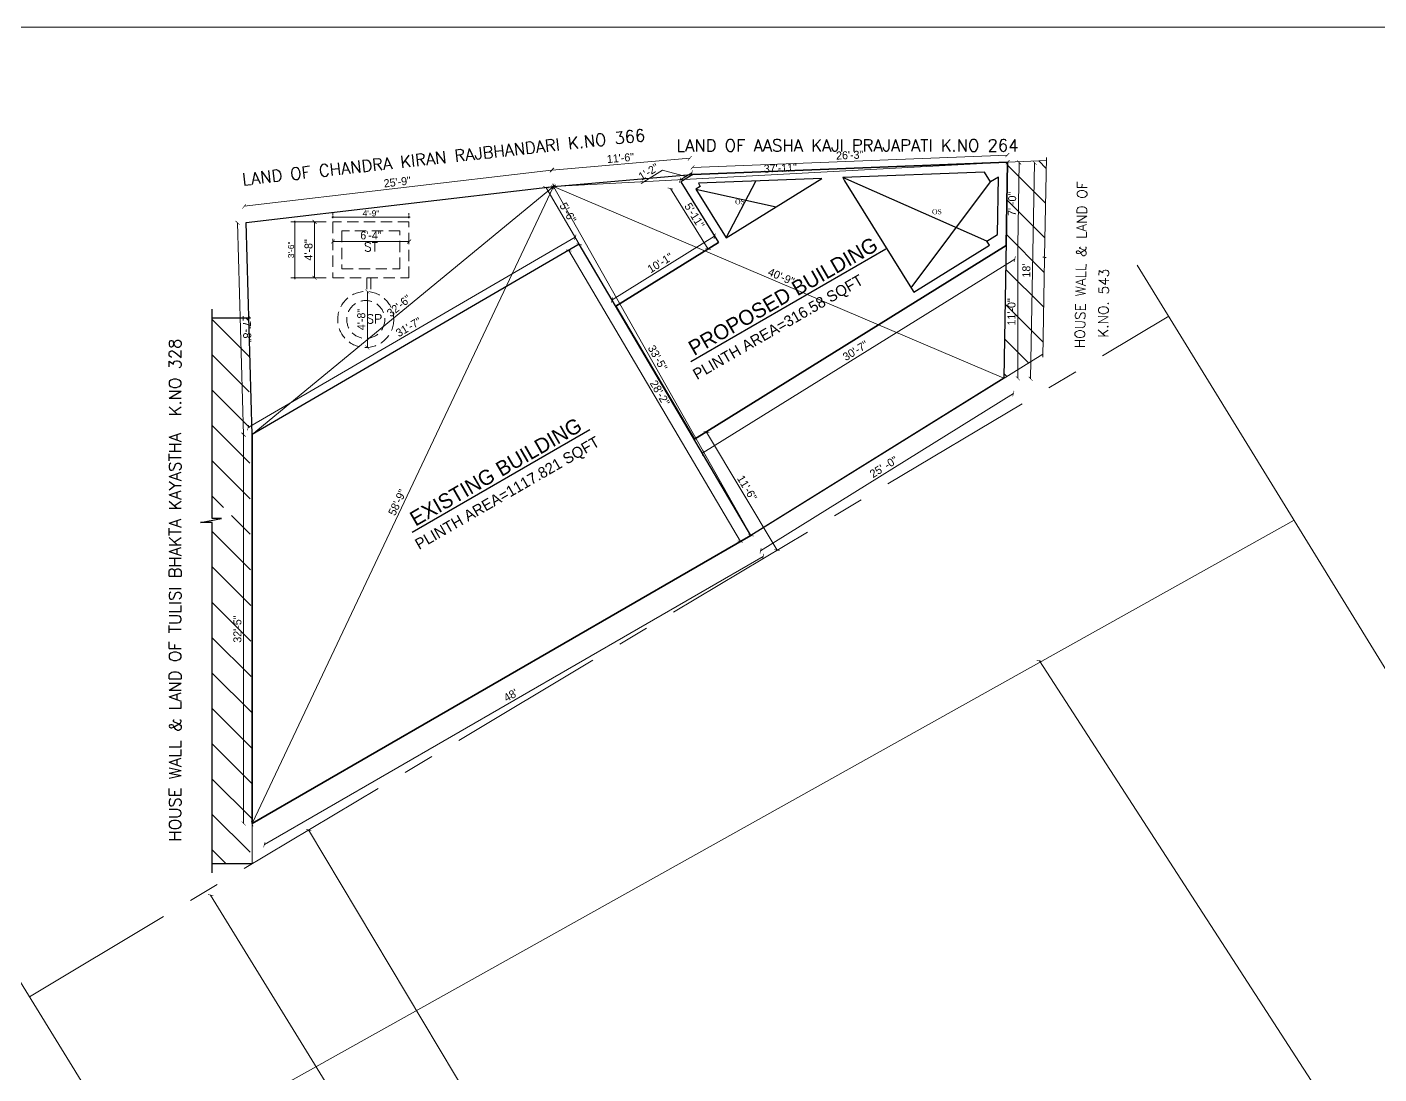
# Model space of a CAD drawing. Header units: inches. Extents: x 4069 to 291496, y -47643 to 12535.
# Drawn here: x 118908 to 119922, y -30711 to -29926 of the extents above; entities that cross this region are included whole.
import ezdxf

# ---------------------------------------------------------------- set-up
doc = ezdxf.new("R2010")
doc.units = ezdxf.units.IN
doc.header["$LTSCALE"] = 5
doc.header["$MEASUREMENT"] = 0
doc.linetypes.add('CENTER', pattern=[2, 1.25, -0.25, 0.25, -0.25])
doc.linetypes.add('HIDDEN', pattern=[0.375, 0.25, -0.125])
for name, color, linetype, lineweight in [('A-WALL', 7, 'Continuous', 9), ('ele1', 21, 'Continuous', 20), ('HATCH', 253, 'Continuous', 0)]:
    doc.layers.add(name, color=color, linetype=linetype, lineweight=lineweight)
for name, color, linetype in [('DIM', 5, 'Continuous'), ('TEXT', 6, 'Continuous'), ('WALL', 7, 'Continuous')]:
    doc.layers.add(name, color=color, linetype=linetype)
doc.layers.add('dim line', color=7, linetype='Continuous', lineweight=15, true_color=0xfab2b2)
doc.styles.add('ordinary', font='times.ttf')
doc.styles.add('ROMANS', font='romans.shx', dxfattribs={"width": 0.8})
doc.styles.get("Standard").update_dxf_attribs({"font": 'arial.ttf'})
doc.styles.add('tt', font='stylu.ttf', dxfattribs={"height": 8})
doc.dimstyles.new('Copy(2) of STANDARD', dxfattribs={"dimtxt": 2, "dimasz": 4, "dimexe": 0, "dimexo": 0, "dimgap": 2, "dimtad": 1, "dimdec": 0, "dimzin": 0, "dimdsep": 46, "dimlunit": 3, "dimtxsty": 'tt', "dimblk": 'ARCHTICK', "dimcen": 0.0505, "dimse1": 1, "dimse2": 1, "dimclrd": 5, "dimclre": 5, "dimclrt": 7, "dimadec": 1, "dimazin": 0, "dimtm": 1e-09, "dimtfac": 1, "dimtdec": 0, "dimtofl": 0, "dimtmove": 1, "dimatfit": 3, "dimfxl": 1, "dimtolj": 2, "dimtzin": 0, "dimlwd": 13, "dimarcsym": 0})
doc.dimstyles.new('Standard$0', dxfattribs={"dimtxt": 6, "dimasz": 4, "dimexe": 3, "dimexo": 6, "dimgap": 3, "dimtad": 1, "dimdec": 1, "dimzin": 0, "dimdsep": 46, "dimlunit": 4, "dimtxsty": 'Standard', "dimcen": 0.09, "dimclrd": 6, "dimclre": 6, "dimclrt": 7, "dimadec": 0, "dimazin": 0, "dimtfac": 1, "dimtdec": 1, "dimtix": 1, "dimtofl": 0, "dimtmove": 1, "dimatfit": 3, "dimfxl": 1, "dimtolj": 1, "dimtzin": 0, "dimlwd": 18, "dimlwe": 18, "dimarcsym": 0})

# ---------------------------------------------------------------- blocks, each defined once
blk = doc.blocks.new('_ArchTick')
at = {"color": 0, "linetype": 'ByBlock', "const_width": 0.15}
blk.add_lwpolyline([(-0.5, -0.5), (0.5, 0.5)], dxfattribs=at)
blk = doc.blocks.new('*D5661')
at = {"layer": 'Defpoints', "color": 0, "ltscale": 5, "transparency": 16777216}
for p in [(119124.5, -30500.3, -58.2), (120134.1, -32189.6), (119766.4, -32415.5)]:
    blk.add_point(p, dxfattribs=at)
at = {"layer": 'DIM', "color": 5, "lineweight": 13, "ltscale": 5, "transparency": 16777216}
blk.add_line((118736.2, -30738.9), (119766.4, -32415.5), dxfattribs=at)
at = {"layer": 'DIM', "color": 5, "lineweight": 13, "ltscale": 5, "transparency": 16777216, "xscale": 4, "yscale": 4, "zscale": 4}
for p, rotation in [((118736.2, -30738.9), 121.5692533147088), ((119766.4, -32415.5), 301.5692533147088)]:
    blk.add_blockref('_ArchTick', p, dxfattribs=dict(at, rotation=rotation))
at = {"layer": 'DIM', "color": 7, "ltscale": 5, "transparency": 16777216, "insert": (119256.6, -31573.9), "char_height": 8, "attachment_point": 5, "rotation": 301.5693, "style": 'tt'}
blk.add_mtext("\\A2;164'", dxfattribs=at)
blk = doc.blocks.new('*D5662')
at = {"layer": 'Defpoints', "color": 0, "ltscale": 5, "transparency": 16777216}
for p in [(119545.1, -30517.2, -52.5), (120384.3, -31771.1), (120364.6, -31783.8, 1.5)]:
    blk.add_point(p, dxfattribs=at)
at = {"layer": 'DIM', "color": 5, "lineweight": 13, "ltscale": 5, "transparency": 16777216}
blk.add_line((119564.8, -30504.5), (120384.3, -31771.1), dxfattribs=at)
at = {"layer": 'DIM', "color": 5, "lineweight": 13, "ltscale": 5, "transparency": 16777216, "xscale": 4, "yscale": 4, "zscale": 4}
for p, rotation in [((119564.8, -30504.5), 122.9023915618608), ((120384.3, -31771.1), 302.9023915618608)]:
    blk.add_blockref('_ArchTick', p, dxfattribs=dict(at, rotation=rotation))
at = {"layer": 'DIM', "color": 7, "ltscale": 5, "transparency": 16777216, "insert": (119979.7, -31134.5), "char_height": 8, "attachment_point": 5, "rotation": 302.9024, "style": 'tt'}
blk.add_mtext('\\A2;125\'-9"', dxfattribs=at)
blk = doc.blocks.new('*D5633')
at = {"layer": 'Defpoints', "color": 0, "ltscale": 5, "transparency": 16777216}
for p in [(118892.4, -30135.1), (118890.2, -30191.1), (118892.9, -30191.1)]:
    blk.add_point(p, dxfattribs=at)
at = {"layer": 'DIM', "color": 5, "lineweight": 13, "ltscale": 5, "transparency": 16777216}
blk.add_line((118892.9, -30135.1), (118892.9, -30191.1), dxfattribs=at)
at = {"layer": 'DIM', "color": 5, "lineweight": 13, "ltscale": 5, "transparency": 16777216, "xscale": 4, "yscale": 4, "zscale": 4}
for p, rotation in [((118892.9, -30135.1), 90), ((118892.9, -30191.1), 270)]:
    blk.add_blockref('_ArchTick', p, dxfattribs=dict(at, rotation=rotation))
at = {"layer": 'DIM', "color": 7, "ltscale": 5, "transparency": 16777216, "insert": (118886.8, -30163.1), "char_height": 8, "attachment_point": 5, "rotation": 90, "style": 'tt'}
blk.add_mtext('\\A2;4\'-8"', dxfattribs=at)
blk = doc.blocks.new('*D5634')
at = {"layer": 'Defpoints', "color": 0, "ltscale": 5, "transparency": 16777216}
for p in [(118858.5, -30065.5), (118840.2, -30121.5), (118858.5, -30121.5)]:
    blk.add_point(p, dxfattribs=at)
at = {"layer": 'DIM', "color": 5, "lineweight": 13, "ltscale": 5, "transparency": 16777216}
blk.add_line((118840.2, -30065.5), (118840.2, -30121.5), dxfattribs=at)
at = {"layer": 'DIM', "color": 5, "lineweight": 13, "ltscale": 5, "transparency": 16777216, "xscale": 4, "yscale": 4, "zscale": 4}
for p, rotation in [((118840.2, -30065.5), 90), ((118840.2, -30121.5), 270)]:
    blk.add_blockref('_ArchTick', p, dxfattribs=dict(at, rotation=rotation))
at = {"layer": 'DIM', "color": 7, "ltscale": 5, "transparency": 16777216, "insert": (118834.1, -30093.5), "char_height": 8, "attachment_point": 5, "rotation": 90, "style": 'tt'}
blk.add_mtext('\\A2;4\'-8"', dxfattribs=at)
blk = doc.blocks.new('*D5635')
at = {"layer": 'Defpoints', "color": 0, "ltscale": 5, "transparency": 16777216}
for p in [(118934.5, -30085.2), (118858.5, -30094.4), (118934.5, -30094.4)]:
    blk.add_point(p, dxfattribs=at)
at = {"layer": 'DIM', "color": 5, "lineweight": 13, "ltscale": 5, "transparency": 16777216}
blk.add_line((118858.5, -30085.2), (118934.5, -30085.2), dxfattribs=at)
at = {"layer": 'DIM', "color": 5, "lineweight": 13, "ltscale": 5, "transparency": 16777216, "xscale": 4, "yscale": 4, "zscale": 4, "rotation": 180}
blk.add_blockref('_ArchTick', (118858.5, -30085.2), dxfattribs=at)
at = {"layer": 'DIM', "color": 5, "lineweight": 13, "ltscale": 5, "transparency": 16777216, "xscale": 4, "yscale": 4, "zscale": 4}
blk.add_blockref('_ArchTick', (118934.5, -30085.2), dxfattribs=at)
at = {"layer": 'DIM', "color": 7, "ltscale": 5, "transparency": 16777216, "insert": (118896.5, -30079), "char_height": 8, "attachment_point": 5, "style": 'tt'}
blk.add_mtext('\\A2;6\'-4"', dxfattribs=at)
blk = doc.blocks.new('*D5648')
at = {"layer": 'Defpoints', "color": 0, "ltscale": 5, "transparency": 16777216}
for p in [(119077.1, -30013.7), (119079.1, -30030), (118771.8, -30066.2)]:
    blk.add_point(p, dxfattribs=at)
at = {"layer": 'DIM', "color": 5, "lineweight": 13, "ltscale": 5, "transparency": 16777216}
blk.add_line((118769.8, -30049.9), (119077.1, -30013.7), dxfattribs=at)
at = {"layer": 'DIM', "color": 5, "lineweight": 13, "ltscale": 5, "transparency": 16777216, "xscale": 4, "yscale": 4, "zscale": 4}
for p, rotation in [((119077.1, -30013.7), 6.72693349602278), ((118769.8, -30049.9), 186.7269334960228)]:
    blk.add_blockref('_ArchTick', p, dxfattribs=dict(at, rotation=rotation))
at = {"layer": 'DIM', "color": 7, "ltscale": 5, "transparency": 16777216, "insert": (118922.8, -30025.6), "char_height": 8, "attachment_point": 5, "rotation": 6.7269, "style": 'tt'}
blk.add_mtext('\\A2;25\'-9"', dxfattribs=at)
blk = doc.blocks.new('*D5649')
at = {"layer": 'Defpoints', "color": 0, "ltscale": 5, "transparency": 16777216}
for p in [(119215.2, -30001.8), (119216.6, -30018.2), (119079.1, -30030)]:
    blk.add_point(p, dxfattribs=at)
at = {"layer": 'DIM', "color": 5, "lineweight": 13, "ltscale": 5, "transparency": 16777216}
blk.add_line((119077.7, -30013.6), (119215.2, -30001.8), dxfattribs=at)
at = {"layer": 'DIM', "color": 5, "lineweight": 13, "ltscale": 5, "transparency": 16777216, "xscale": 4, "yscale": 4, "zscale": 4}
for p, rotation in [((119215.2, -30001.8), 4.912393746676746), ((119077.7, -30013.6), 184.9123937466768)]:
    blk.add_blockref('_ArchTick', p, dxfattribs=dict(at, rotation=rotation))
at = {"layer": 'DIM', "color": 7, "ltscale": 5, "transparency": 16777216, "insert": (119145.9, -30001.6), "char_height": 8, "attachment_point": 5, "rotation": 4.9124, "style": 'tt'}
blk.add_mtext('\\A2;11\'-6"', dxfattribs=at)
blk = doc.blocks.new('*D5654')
at = {"layer": 'Defpoints', "color": 0, "ltscale": 5, "transparency": 16777216}
for p in [(119218, -30011), (119218.3, -30018.1), (119533, -30005.8)]:
    blk.add_point(p, dxfattribs=at)
at = {"layer": 'DIM', "color": 5, "lineweight": 13, "ltscale": 5, "transparency": 16777216}
blk.add_line((119532.7, -29998.6), (119218, -30011), dxfattribs=at)
at = {"layer": 'DIM', "color": 5, "lineweight": 13, "ltscale": 5, "transparency": 16777216, "xscale": 4, "yscale": 4, "zscale": 4}
for p, rotation in [((119532.7, -29998.6), 2.248435291217171), ((119218, -30011), 182.2484352912171)]:
    blk.add_blockref('_ArchTick', p, dxfattribs=dict(at, rotation=rotation))
at = {"layer": 'DIM', "color": 7, "ltscale": 5, "transparency": 16777216, "insert": (119375.1, -29998.7), "char_height": 8, "attachment_point": 5, "rotation": 2.2484, "style": 'tt'}
blk.add_mtext('\\A2;26\'-3"', dxfattribs=at)
blk = doc.blocks.new('*D5655')
at = {"layer": 'Defpoints', "color": 0, "ltscale": 5, "transparency": 16777216}
for p in [(119533, -30005.8), (119529.2, -30221.9), (119556, -30222.4)]:
    blk.add_point(p, dxfattribs=at)
at = {"layer": 'DIM', "color": 5, "lineweight": 13, "ltscale": 5, "transparency": 16777216}
blk.add_line((119559.8, -30006.2), (119556, -30222.4), dxfattribs=at)
at = {"layer": 'DIM', "color": 5, "lineweight": 13, "ltscale": 5, "transparency": 16777216, "xscale": 4, "yscale": 4, "zscale": 4}
for p, rotation in [((119559.8, -30006.2), 88.99643436655317), ((119556, -30222.4), 268.9964343665531)]:
    blk.add_blockref('_ArchTick', p, dxfattribs=dict(at, rotation=rotation))
at = {"layer": 'DIM', "color": 7, "ltscale": 5, "transparency": 16777216, "insert": (119551.7, -30114.2), "char_height": 8, "attachment_point": 5, "rotation": 88.9964, "style": 'tt'}
blk.add_mtext("\\A2;18'", dxfattribs=at)
blk = doc.blocks.new('*D5656')
at = {"layer": 'Defpoints', "color": 0, "ltscale": 5, "transparency": 16777216}
for p in [(119529.2, -30221.9), (119538.7, -30237.2), (119276.4, -30379.1)]:
    blk.add_point(p, dxfattribs=at)
at = {"layer": 'DIM', "color": 5, "lineweight": 13, "ltscale": 5, "transparency": 16777216}
blk.add_line((119286, -30394.4), (119538.7, -30237.2), dxfattribs=at)
at = {"layer": 'DIM', "color": 5, "lineweight": 13, "ltscale": 5, "transparency": 16777216, "xscale": 4, "yscale": 4, "zscale": 4}
for p, rotation in [((119538.7, -30237.2), 31.86620840505018), ((119286, -30394.4), 211.8662084050501)]:
    blk.add_blockref('_ArchTick', p, dxfattribs=dict(at, rotation=rotation))
at = {"layer": 'DIM', "color": 7, "ltscale": 5, "transparency": 16777216, "insert": (119409.1, -30310.6), "char_height": 8, "attachment_point": 5, "rotation": 31.8662, "style": 'tt'}
blk.add_mtext('\\A2;25\' -0"', dxfattribs=at)
blk = doc.blocks.new('*D5650')
at = {"layer": 'Defpoints', "color": 0, "ltscale": 5, "transparency": 16777216}
for p in [(119276.4, -30379.1), (118777.7, -30667.3), (118789.9, -30688.4)]:
    blk.add_point(p, dxfattribs=at)
at = {"layer": 'DIM', "color": 5, "lineweight": 13, "ltscale": 5, "transparency": 16777216}
blk.add_line((119288.6, -30400.2), (118789.9, -30688.4), dxfattribs=at)
at = {"layer": 'DIM', "color": 5, "lineweight": 13, "ltscale": 5, "transparency": 16777216, "xscale": 4, "yscale": 4, "zscale": 4}
for p, rotation in [((119288.6, -30400.2), 30.02282740676114), ((118789.9, -30688.4), 210.0228274067611)]:
    blk.add_blockref('_ArchTick', p, dxfattribs=dict(at, rotation=rotation))
at = {"layer": 'DIM', "color": 7, "ltscale": 5, "transparency": 16777216, "insert": (119036.2, -30539), "char_height": 8, "attachment_point": 5, "rotation": 30.0228, "style": 'tt'}
blk.add_mtext("\\A2;48'", dxfattribs=at)
blk = doc.blocks.new('*D5651')
at = {"layer": 'Defpoints', "color": 0, "ltscale": 5, "transparency": 16777216}
for p in [(118769.2, -30278.3), (118777.7, -30278.3), (118777.7, -30667.3)]:
    blk.add_point(p, dxfattribs=at)
at = {"layer": 'DIM', "color": 5, "lineweight": 13, "ltscale": 5, "transparency": 16777216}
blk.add_line((118769.2, -30667.3), (118769.2, -30278.3), dxfattribs=at)
at = {"layer": 'DIM', "color": 5, "lineweight": 13, "ltscale": 5, "transparency": 16777216, "xscale": 4, "yscale": 4, "zscale": 4}
for p, rotation in [((118769.2, -30278.3), 90), ((118769.2, -30667.3), 270)]:
    blk.add_blockref('_ArchTick', p, dxfattribs=dict(at, rotation=rotation))
at = {"layer": 'DIM', "color": 7, "ltscale": 5, "transparency": 16777216, "insert": (118763, -30472.8), "char_height": 8, "attachment_point": 5, "rotation": 90, "style": 'tt'}
blk.add_mtext('\\A2;32\'-5"', dxfattribs=at)
blk = doc.blocks.new('*D5652')
at = {"layer": 'Defpoints', "color": 0, "ltscale": 5, "transparency": 16777216}
for p in [(118763.2, -30066.5), (118771.8, -30066.2), (118777.7, -30278.3)]:
    blk.add_point(p, dxfattribs=at)
at = {"layer": 'DIM', "color": 5, "lineweight": 13, "ltscale": 5, "transparency": 16777216}
blk.add_line((118769.2, -30278.5), (118763.2, -30066.5), dxfattribs=at)
at = {"layer": 'DIM', "color": 5, "lineweight": 13, "ltscale": 5, "transparency": 16777216, "xscale": 4, "yscale": 4, "zscale": 4}
for p, rotation in [((118763.2, -30066.5), 91.60980702278208), ((118769.2, -30278.5), 271.609807022782)]:
    blk.add_blockref('_ArchTick', p, dxfattribs=dict(at, rotation=rotation))
at = {"layer": 'DIM', "color": 7, "ltscale": 5, "transparency": 16777216, "insert": (118772.5, -30172.3), "char_height": 8, "attachment_point": 5, "rotation": 271.6098, "style": 'tt'}
blk.add_mtext('\\A2;17\'-8"', dxfattribs=at)
blk = doc.blocks.new('*D5653')
at = {"layer": 'Defpoints', "color": 0, "ltscale": 5, "transparency": 16777216}
for p in [(119104.8, -30087.9), (118773.7, -30271.3), (118777.7, -30278.3)]:
    blk.add_point(p, dxfattribs=at)
at = {"layer": 'DIM', "color": 5, "lineweight": 13, "ltscale": 5, "transparency": 16777216}
blk.add_line((119100.8, -30080.9), (118773.7, -30271.3), dxfattribs=at)
at = {"layer": 'DIM', "color": 5, "lineweight": 13, "ltscale": 5, "transparency": 16777216, "xscale": 4, "yscale": 4, "zscale": 4}
for p, rotation in [((119100.8, -30080.9), 30.20167562409772), ((118773.7, -30271.3), 210.2016756240977)]:
    blk.add_blockref('_ArchTick', p, dxfattribs=dict(at, rotation=rotation))
at = {"layer": 'DIM', "color": 7, "ltscale": 5, "transparency": 16777216, "insert": (118934.1, -30170.7), "char_height": 8, "attachment_point": 5, "rotation": 30.2017, "style": 'tt'}
blk.add_mtext('\\A2;31\'-7"', dxfattribs=at)
blk = doc.blocks.new('*D5657')
at = {"layer": 'Defpoints', "color": 0, "ltscale": 5, "transparency": 16777216}
for p in [(119094.3, -30094.1), (119104.8, -30087.9), (119276.4, -30379.1)]:
    blk.add_point(p, dxfattribs=at)
at = {"layer": 'DIM', "color": 5, "lineweight": 13, "ltscale": 5, "transparency": 16777216}
blk.add_line((119265.8, -30385.3), (119094.3, -30094.1), dxfattribs=at)
at = {"layer": 'DIM', "color": 5, "lineweight": 13, "ltscale": 5, "transparency": 16777216, "xscale": 4, "yscale": 4, "zscale": 4}
for p, rotation in [((119094.3, -30094.1), 120.5085900980565), ((119265.8, -30385.3), 300.5085900980565)]:
    blk.add_blockref('_ArchTick', p, dxfattribs=dict(at, rotation=rotation))
at = {"layer": 'DIM', "color": 7, "ltscale": 5, "transparency": 16777216, "insert": (119185.3, -30236.6), "char_height": 8, "attachment_point": 5, "rotation": 300.5086, "style": 'tt'}
blk.add_mtext('\\A2;28\'-2"', dxfattribs=at)
blk = doc.blocks.new('*D5658')
at = {"layer": 'Defpoints', "color": 0, "ltscale": 5, "transparency": 16777216}
for p in [(119244.1, -30086.1), (119137.5, -30143.6), (119141.4, -30149.9)]:
    blk.add_point(p, dxfattribs=at)
at = {"layer": 'DIM', "color": 5, "lineweight": 13, "ltscale": 5, "transparency": 16777216}
blk.add_line((119240.1, -30079.8), (119137.5, -30143.6), dxfattribs=at)
at = {"layer": 'DIM', "color": 5, "lineweight": 13, "ltscale": 5, "transparency": 16777216, "xscale": 4, "yscale": 4, "zscale": 4}
for p, rotation in [((119240.1, -30079.8), 31.86620840505254), ((119137.5, -30143.6), 211.8662084050525)]:
    blk.add_blockref('_ArchTick', p, dxfattribs=dict(at, rotation=rotation))
at = {"layer": 'DIM', "color": 7, "ltscale": 5, "transparency": 16777216, "insert": (119185.6, -30106.5), "char_height": 8, "attachment_point": 5, "rotation": 31.8662, "style": 'tt'}
blk.add_mtext('\\A2;10\'-1"', dxfattribs=at)
blk = doc.blocks.new('*D5659')
at = {"layer": 'Defpoints', "color": 0, "ltscale": 5, "transparency": 16777216}
for p in [(119206.4, -30025.5), (119233.5, -30092.7), (119244.1, -30086.1)]:
    blk.add_point(p, dxfattribs=at)
at = {"layer": 'DIM', "color": 5, "lineweight": 13, "ltscale": 5, "transparency": 16777216}
blk.add_line((119195.8, -30032.1), (119233.5, -30092.7), dxfattribs=at)
at = {"layer": 'DIM', "color": 5, "lineweight": 13, "ltscale": 5, "transparency": 16777216, "xscale": 4, "yscale": 4, "zscale": 4}
for p, rotation in [((119195.8, -30032.1), 121.8662084050576), ((119233.5, -30092.7), 301.8662084050576)]:
    blk.add_blockref('_ArchTick', p, dxfattribs=dict(at, rotation=rotation))
at = {"layer": 'DIM', "color": 7, "ltscale": 5, "transparency": 16777216, "insert": (119219.9, -30059.1), "char_height": 8, "attachment_point": 5, "rotation": 301.8662, "style": 'tt'}
blk.add_mtext('\\A2;5\'-11"', dxfattribs=at)
blk = doc.blocks.new('*D5660')
at = {"layer": 'Defpoints', "color": 0, "ltscale": 5, "transparency": 16777216}
for p in [(119218.3, -30018.1), (119205.4, -30023.9), (119206.4, -30025.5)]:
    blk.add_point(p, dxfattribs=at)
at = {"layer": 'DIM', "color": 5, "lineweight": 13, "ltscale": 5, "transparency": 16777216}
for p, q in [((119187.9, -30013.9), (119166.6, -30027.2)), ((119211.4, -30020.2), (119187.9, -30013.9)), ((119217.3, -30016.5), (119205.4, -30023.9))]:
    blk.add_line(p, q, dxfattribs=at)
at = {"layer": 'DIM', "color": 5, "lineweight": 13, "ltscale": 5, "transparency": 16777216, "xscale": 4, "yscale": 4, "zscale": 4}
for p, rotation in [((119217.3, -30016.5), 31.86620840504103), ((119205.4, -30023.9), 211.866208405041)]:
    blk.add_blockref('_ArchTick', p, dxfattribs=dict(at, rotation=rotation))
at = {"layer": 'DIM', "color": 7, "ltscale": 5, "transparency": 16777216, "insert": (119174, -30015.4), "char_height": 8, "attachment_point": 5, "rotation": 31.8662, "style": 'tt'}
blk.add_mtext('\\A2;1\'-2"', dxfattribs=at)
blk = doc.blocks.new('*D5642')
at = {"layer": 'Defpoints', "color": 0, "ltscale": 5, "transparency": 16777216}
for p in [(119533, -30005.8), (119544.5, -30006), (119531.5, -30089.1)]:
    blk.add_point(p, dxfattribs=at)
at = {"layer": 'DIM', "color": 5, "lineweight": 13, "ltscale": 5, "transparency": 16777216}
blk.add_line((119543.1, -30089.3), (119544.5, -30006), dxfattribs=at)
at = {"layer": 'DIM', "color": 5, "lineweight": 13, "ltscale": 5, "transparency": 16777216, "xscale": 4, "yscale": 4, "zscale": 4}
for p, rotation in [((119544.5, -30006), 88.996434366562), ((119543.1, -30089.3), 268.996434366562)]:
    blk.add_blockref('_ArchTick', p, dxfattribs=dict(at, rotation=rotation))
at = {"layer": 'DIM', "color": 7, "ltscale": 5, "transparency": 16777216, "insert": (119537.5, -30047.5), "char_height": 8, "attachment_point": 5, "rotation": 88.9964, "style": 'tt'}
blk.add_mtext('\\A2;7\' -0"', dxfattribs=at)
blk = doc.blocks.new('*D5643')
at = {"layer": 'Defpoints', "color": 0, "ltscale": 5, "transparency": 16777216}
for p in [(119531.5, -30089.1), (119540.1, -30102.8), (119219.8, -30282.9)]:
    blk.add_point(p, dxfattribs=at)
at = {"layer": 'DIM', "color": 5, "lineweight": 13, "ltscale": 5, "transparency": 16777216}
blk.add_line((119228.3, -30296.6), (119540.1, -30102.8), dxfattribs=at)
at = {"layer": 'DIM', "color": 5, "lineweight": 13, "ltscale": 5, "transparency": 16777216, "xscale": 4, "yscale": 4, "zscale": 4}
for p, rotation in [((119540.1, -30102.8), 31.86620840505249), ((119228.3, -30296.6), 211.8662084050525)]:
    blk.add_blockref('_ArchTick', p, dxfattribs=dict(at, rotation=rotation))
at = {"layer": 'DIM', "color": 7, "ltscale": 5, "transparency": 16777216, "insert": (119380.8, -30194.3), "char_height": 8, "attachment_point": 5, "rotation": 31.8662, "style": 'tt'}
blk.add_mtext('\\A2;30\'-7"', dxfattribs=at)
blk = doc.blocks.new('*D5636')
at = {"layer": 'Defpoints', "color": 0, "ltscale": 5, "transparency": 16777216}
for p in [(119079.1, -30030), (118777.7, -30278.3), (118777.7, -30278.3)]:
    blk.add_point(p, dxfattribs=at)
at = {"layer": 'DIM', "color": 5, "lineweight": 13, "ltscale": 5, "transparency": 16777216}
blk.add_line((119079.1, -30030), (118777.7, -30278.3), dxfattribs=at)
at = {"layer": 'DIM', "color": 5, "lineweight": 13, "ltscale": 5, "transparency": 16777216, "xscale": 4, "yscale": 4, "zscale": 4}
for p, rotation in [((119079.1, -30030), 39.48369156053075), ((118777.7, -30278.3), 219.4836915605308)]:
    blk.add_blockref('_ArchTick', p, dxfattribs=dict(at, rotation=rotation))
at = {"layer": 'DIM', "color": 7, "ltscale": 5, "transparency": 16777216, "insert": (118924.5, -30149.4), "char_height": 8, "attachment_point": 5, "rotation": 39.4837, "style": 'tt'}
blk.add_mtext('\\A2;32\'-6"', dxfattribs=at)
blk = doc.blocks.new('*D5637')
at = {"layer": 'Defpoints', "color": 0, "ltscale": 5, "transparency": 16777216}
for p in [(119079.1, -30030), (118777.7, -30667.3), (118777.7, -30667.3)]:
    blk.add_point(p, dxfattribs=at)
at = {"layer": 'DIM', "color": 5, "lineweight": 13, "ltscale": 5, "transparency": 16777216}
blk.add_line((119079.1, -30030), (118777.7, -30667.3), dxfattribs=at)
at = {"layer": 'DIM', "color": 5, "lineweight": 13, "ltscale": 5, "transparency": 16777216, "xscale": 4, "yscale": 4, "zscale": 4}
for p, rotation in [((119079.1, -30030), 64.6915308868471), ((118777.7, -30667.3), 244.6915308868471)]:
    blk.add_blockref('_ArchTick', p, dxfattribs=dict(at, rotation=rotation))
at = {"layer": 'DIM', "color": 7, "ltscale": 5, "transparency": 16777216, "insert": (118922.8, -30346), "char_height": 8, "attachment_point": 5, "rotation": 64.6915, "style": 'tt'}
blk.add_mtext('\\A2;58\'-9"', dxfattribs=at)
blk = doc.blocks.new('*D5638')
at = {"layer": 'Defpoints', "color": 0, "ltscale": 5, "transparency": 16777216}
for p in [(119079.1, -30030), (119276.4, -30379.1), (119276.4, -30379.1)]:
    blk.add_point(p, dxfattribs=at)
at = {"layer": 'DIM', "color": 5, "lineweight": 13, "ltscale": 5, "transparency": 16777216}
blk.add_line((119079.1, -30030), (119276.4, -30379.1), dxfattribs=at)
at = {"layer": 'DIM', "color": 5, "lineweight": 13, "ltscale": 5, "transparency": 16777216, "xscale": 4, "yscale": 4, "zscale": 4}
for p, rotation in [((119079.1, -30030), 119.4835714814047), ((119276.4, -30379.1), 299.4835714814047)]:
    blk.add_blockref('_ArchTick', p, dxfattribs=dict(at, rotation=rotation))
at = {"layer": 'DIM', "color": 7, "ltscale": 5, "transparency": 16777216, "insert": (119183.1, -30201.5), "char_height": 8, "attachment_point": 5, "rotation": 299.4836, "style": 'tt'}
blk.add_mtext('\\A2;33\'-5"', dxfattribs=at)
blk = doc.blocks.new('*D5639')
at = {"layer": 'Defpoints', "color": 0, "ltscale": 5, "transparency": 16777216}
for p in [(119079.1, -30030), (119529.2, -30221.9), (119529.2, -30221.9)]:
    blk.add_point(p, dxfattribs=at)
at = {"layer": 'DIM', "color": 5, "lineweight": 13, "ltscale": 5, "transparency": 16777216}
blk.add_line((119079.1, -30030), (119529.2, -30221.9), dxfattribs=at)
at = {"layer": 'DIM', "color": 5, "lineweight": 13, "ltscale": 5, "transparency": 16777216, "xscale": 4, "yscale": 4, "zscale": 4}
for p, rotation in [((119079.1, -30030), 156.9088543692063), ((119529.2, -30221.9), 336.9088543692063)]:
    blk.add_blockref('_ArchTick', p, dxfattribs=dict(at, rotation=rotation))
at = {"layer": 'DIM', "color": 7, "ltscale": 5, "transparency": 16777216, "insert": (119306.6, -30120.2), "char_height": 8, "attachment_point": 5, "rotation": 336.9089, "style": 'tt'}
blk.add_mtext('\\A2;40\'-9"', dxfattribs=at)
blk = doc.blocks.new('*D5644')
at = {"layer": 'Defpoints', "color": 0, "ltscale": 5, "transparency": 16777216}
for p in [(119533, -30005.8), (119533, -30005.8), (119079.1, -30030)]:
    blk.add_point(p, dxfattribs=at)
at = {"layer": 'DIM', "color": 5, "lineweight": 13, "ltscale": 5, "transparency": 16777216}
blk.add_line((119079.1, -30030), (119533, -30005.8), dxfattribs=at)
at = {"layer": 'DIM', "color": 5, "lineweight": 13, "ltscale": 5, "transparency": 16777216, "xscale": 4, "yscale": 4, "zscale": 4}
for p, rotation in [((119533, -30005.8), 3.057079537628931), ((119079.1, -30030), 183.0570795376289)]:
    blk.add_blockref('_ArchTick', p, dxfattribs=dict(at, rotation=rotation))
at = {"layer": 'DIM', "color": 7, "ltscale": 5, "transparency": 16777216, "insert": (119305.7, -30011.6), "char_height": 8, "attachment_point": 5, "rotation": 3.0571, "style": 'tt'}
blk.add_mtext('\\A2;37\'-11"', dxfattribs=at)
blk = doc.blocks.new('*D5645')
at = {"layer": 'Defpoints', "color": 0, "ltscale": 5, "transparency": 16777216}
for p in [(119111.8, -30507.8), (118834.2, -30673.7), (119616.6, -31352.5)]:
    blk.add_point(p, dxfattribs=at)
at = {"layer": 'DIM', "color": 5, "lineweight": 13, "ltscale": 5, "transparency": 16777216}
blk.add_line((119339, -31518.4), (118834.2, -30673.7), dxfattribs=at)
at = {"layer": 'DIM', "color": 5, "lineweight": 13, "ltscale": 5, "transparency": 16777216, "xscale": 4, "yscale": 4, "zscale": 4}
for p, rotation in [((118834.2, -30673.7), 120.8634483611797), ((119339, -31518.4), 300.8634483611797)]:
    blk.add_blockref('_ArchTick', p, dxfattribs=dict(at, rotation=rotation))
at = {"layer": 'DIM', "color": 7, "ltscale": 5, "transparency": 16777216, "insert": (119091.9, -31092.9), "char_height": 8, "attachment_point": 5, "rotation": 300.8634, "style": 'tt'}
blk.add_mtext("\\A2;82'", dxfattribs=at)
blk = doc.blocks.new('*D5646')
at = {"layer": 'Defpoints', "color": 0, "ltscale": 5, "transparency": 16777216}
for p in [(119219.8, -30282.9), (119302.5, -30393.9), (119290.4, -30401.1)]:
    blk.add_point(p, dxfattribs=at)
at = {"layer": 'DIM', "color": 5, "lineweight": 13, "ltscale": 5, "transparency": 16777216}
blk.add_line((119231.9, -30275.7), (119302.5, -30393.9), dxfattribs=at)
at = {"layer": 'DIM', "color": 5, "lineweight": 13, "ltscale": 5, "transparency": 16777216, "xscale": 4, "yscale": 4, "zscale": 4}
for p, rotation in [((119231.9, -30275.7), 120.8634483611764), ((119302.5, -30393.9), 300.8634483611764)]:
    blk.add_blockref('_ArchTick', p, dxfattribs=dict(at, rotation=rotation))
at = {"layer": 'DIM', "color": 7, "ltscale": 5, "transparency": 16777216, "insert": (119272.5, -30331.6), "char_height": 8, "attachment_point": 5, "rotation": 300.8634, "style": 'tt'}
blk.add_mtext('\\A2;11\'-6"', dxfattribs=at)
blk = doc.blocks.new('*D5640')
at = {"layer": 'Defpoints', "color": 0, "ltscale": 5, "transparency": 16777216}
for p in [(119071.3, -30030.9), (119071.3, -30030.9), (119104.8, -30087.9)]:
    blk.add_point(p, dxfattribs=at)
at = {"layer": 'DIM', "color": 5, "lineweight": 13, "ltscale": 5, "transparency": 16777216}
blk.add_line((119104.8, -30087.9), (119071.3, -30030.9), dxfattribs=at)
at = {"layer": 'DIM', "color": 5, "lineweight": 13, "ltscale": 5, "transparency": 16777216, "xscale": 4, "yscale": 4, "zscale": 4}
for p, rotation in [((119071.3, -30030.9), 120.5085900980499), ((119104.8, -30087.9), 300.5085900980499)]:
    blk.add_blockref('_ArchTick', p, dxfattribs=dict(at, rotation=rotation))
at = {"layer": 'DIM', "color": 7, "ltscale": 5, "transparency": 16777216, "insert": (119093.4, -30056.3), "char_height": 8, "attachment_point": 5, "rotation": 300.5086, "style": 'tt'}
blk.add_mtext('\\A2;5\'-6"', dxfattribs=at)
blk = doc.blocks.new('*D5647')
at = {"layer": 'Defpoints', "color": 0, "ltscale": 5, "transparency": 16777216}
for p in [(119531.5, -30089.1), (119543.1, -30089.1), (119529.2, -30221.9)]:
    blk.add_point(p, dxfattribs=at)
at = {"layer": 'DIM', "color": 5, "lineweight": 13, "ltscale": 5, "transparency": 16777216}
blk.add_line((119543.1, -30221.9), (119543.1, -30089.1), dxfattribs=at)
at = {"layer": 'DIM', "color": 5, "lineweight": 13, "ltscale": 5, "transparency": 16777216, "xscale": 4, "yscale": 4, "zscale": 4}
for p, rotation in [((119543.1, -30089.1), 90), ((119543.1, -30221.9), 270)]:
    blk.add_blockref('_ArchTick', p, dxfattribs=dict(at, rotation=rotation))
at = {"layer": 'DIM', "color": 7, "ltscale": 5, "transparency": 16777216, "insert": (119536.9, -30155.5), "char_height": 8, "attachment_point": 5, "rotation": 90, "style": 'tt'}
blk.add_mtext('\\A2;11\'-0"', dxfattribs=at)
blk = doc.blocks.new('oblique')
at = {"color": 0, "lineweight": -2}
blk.add_line((0.25, 0.25), (-0.25, -0.25), dxfattribs=at)
at = {"layer": 'dim line', "lineweight": 9}
for p, q in [((-0.4375, 0), (0.4375, 0)), ((0, 0.4375), (0, -0.4375))]:
    blk.add_line(p, q, dxfattribs=at)
blk = doc.blocks.new('*D5742')
at = {"layer": 'A-WALL', "color": 47, "lineweight": 0, "ltscale": 5, "transparency": 16777216}
for p, q in [((119132.5, -30071.7), (119105.9, -30071.7)), ((119132.5, -30113.7), (119105.9, -30113.7))]:
    blk.add_line(p, q, dxfattribs=at)
at = {"layer": 'A-WALL', "color": 33, "lineweight": 0, "ltscale": 5, "transparency": 16777216}
blk.add_line((119108.9, -30113.7), (119108.9, -30071.7), dxfattribs=at)
at = {"layer": 'Defpoints', "color": 0, "ltscale": 5, "transparency": 16777216}
for p in [(119108.9, -30071.7), (119137.5, -30071.7, 15.5), (119137.5, -30113.7, 15.5)]:
    blk.add_point(p, dxfattribs=at)
at = {"layer": 'A-WALL', "color": 33, "lineweight": 0, "ltscale": 5, "transparency": 16777216, "xscale": 2, "yscale": 2, "zscale": 2}
for p, rotation in [((119108.9, -30071.7), 90), ((119108.9, -30113.7), 270)]:
    blk.add_blockref('oblique', p, dxfattribs=dict(at, rotation=rotation))
at = {"layer": 'A-WALL', "color": 7, "ltscale": 5, "transparency": 16777216, "insert": (119106.1, -30092.7), "char_height": 4.5, "attachment_point": 5, "rotation": 90}
blk.add_mtext('\\A1;3\'-6"', dxfattribs=at)
blk = doc.blocks.new('_OBLIQUE')
at = {"color": 0, "linetype": 'ByBlock'}
blk.add_line((-0.5, -0.5), (0.5, 0.5), dxfattribs=at)
blk = doc.blocks.new('*D5743')
at = {"layer": 'A-WALL', "color": 47, "lineweight": 0, "ltscale": 5, "transparency": 16777216}
for p, q in [((119137.5, -30066.7), (119137.5, -30065.1)), ((119194.5, -30066.7), (119194.5, -30065.1))]:
    blk.add_line(p, q, dxfattribs=at)
at = {"layer": 'A-WALL', "color": 33, "lineweight": 0, "ltscale": 5, "transparency": 16777216}
blk.add_line((119194.5, -30068.1), (119137.5, -30068.1), dxfattribs=at)
at = {"layer": 'Defpoints', "color": 0, "ltscale": 5, "transparency": 16777216}
for p in [(119137.5, -30068.1), (119137.5, -30071.7, 15.5), (119194.5, -30071.7, 15.5)]:
    blk.add_point(p, dxfattribs=at)
at = {"layer": 'A-WALL', "color": 33, "lineweight": 0, "ltscale": 5, "transparency": 16777216, "xscale": 2, "yscale": 2, "zscale": 2, "rotation": 180}
blk.add_blockref('oblique', (119137.5, -30068.1), dxfattribs=at)
at = {"layer": 'A-WALL', "color": 33, "lineweight": 0, "ltscale": 5, "transparency": 16777216, "xscale": 2, "yscale": 2, "zscale": 2}
blk.add_blockref('oblique', (119194.5, -30068.1), dxfattribs=at)
at = {"layer": 'A-WALL', "color": 7, "ltscale": 5, "transparency": 16777216, "insert": (119166, -30065.3), "char_height": 4.5, "attachment_point": 5}
blk.add_mtext('\\A1;4\'-9"', dxfattribs=at)
blk = doc.blocks.new('SPLN')
at = {"layer": 'HATCH', "ltscale": 5}
h = blk.add_hatch(dxfattribs=at)
h.set_pattern_fill('ANSI31', color=256, scale=200, angle=90, style=0)
h.set_pattern_definition([(135, (-7243.802, -3024.73), (-17.6776695, -17.6776695), [])])
h.paths.add_polyline_path([(119571.7, -30004.2), (119533, -30005.8), (119531.5, -30089.1), (119529.2, -30221.9), (119568.2, -30197.7)])
h = blk.add_hatch(dxfattribs=at)
h.set_pattern_fill('ANSI31', color=256, scale=200, angle=90, style=0)
h.set_pattern_definition([(135, (97693.582, -45201.393), (-17.67767, -17.67767), [])])
h.paths.add_polyline_path([(118749, -30359.1), (118749, -30339.1), (118761.4, -30339.1), (118761.4, -30359.1)], flags=16)
h.paths.add_polyline_path([(118777.7, -30667.3), (118774.8, -30709.3), (118777.7, -30709.3)])
h.paths.add_polyline_path([(118737.8, -30707.5), (118777.7, -30707.5), (118777.7, -30667.3), (118774.4, -30161.3), (118737.8, -30161.3), (118737.8, -30362.1), (118747, -30362.1), (118726, -30366.1), (118737.8, -30366.1)])
at = {"color": 3}
blk.add_line((118660.2, -31011.7, 27.8), (119819.4, -30363.9), dxfattribs=at)
at = {"layer": 'A-WALL', "ltscale": 5}
for p, q in [((119533, -30005.8, 1), (119571.7, -30004.2, 1)), ((119276.4, -30379.1, 1), (119568.2, -30197.7, 1)), ((118777.7, -30612, 1), (118777.7, -30707.5, 1))]:
    blk.add_line(p, q, dxfattribs=at)
at = {"layer": 'A-WALL', "lineweight": 30}
for p, q in [((119218.3, -30018.1, 1), (119206.4, -30025.5, 1)), ((119218.3, -30018.1, 1), (119362.6, -30012.4, 1)), ((119362.6, -30012.4, 1), (119533, -30005.8, 1)), ((119533, -30005.8, 1), (119531.5, -30089.1, 1)), ((119206.4, -30025.5, 1), (119244.1, -30086.1, 1)), ((119141.4, -30149.9, 1), (119244.1, -30086.1, 1)), ((119531.5, -30089.1, 1), (119219.8, -30282.9, 1)), ((119141.4, -30149.9, 1), (119219.8, -30282.9, 1))]:
    blk.add_line(p, q, dxfattribs=at)
at = {"layer": 'A-WALL', "color": 3, "linetype": 'CENTER', "ltscale": 25}
blk.add_line((118555, -30840.6, 1), (119694, -30159.9, 1), dxfattribs=at)
at = {"layer": 'A-WALL', "linetype": 'Continuous', "ltscale": 5, "elevation": 1}
blk.add_lwpolyline([(119571.8, -30001.2), (119570, -30100.1), (119568.2, -30100.8), (119571.4, -30101.1), (119570, -30101.7), (119568.2, -30200.7)], dxfattribs=at)
at = {"layer": 'A-WALL', "color": 3, "linetype": 'Continuous', "ltscale": 5}
blk.add_lwpolyline([(119662.6, -30108.8), (120214.4, -31006.8), (120182.2, -31060.6), (120275.4, -31003.6), (120244.7, -31056.1), (120755.8, -31887.9)], dxfattribs=at)
at = {"layer": 'A-WALL', "color": 3, "linetype": 'Continuous', "ltscale": 5, "elevation": 27.8}
blk.add_lwpolyline([(118523.4, -30789.6), (119055.2, -31654.6), (119023, -31708.4), (119116.2, -31651.4), (119085.5, -31703.8), (119616.8, -32568.6)], dxfattribs=at)
at = {"layer": 'DIM', "ltscale": 5, "elevation": 1}
blk.add_lwpolyline([(118777.7, -30667.3), (118777.7, -30278.3), (118771.8, -30066.2), (119079.1, -30030), (119216.6, -30018.2), (119533, -30005.8), (119529.2, -30221.9), (119276.4, -30379.1)], close=True, dxfattribs=at)
at = {"layer": 'HATCH', "linetype": 'HIDDEN', "ltscale": 9}
for p, q in [((118892.4, -30121.5, 1), (118892.4, -30135.1, 1)), ((118896.4, -30121.5, 1), (118896.4, -30135.6, 1))]:
    blk.add_line(p, q, dxfattribs=at)
at = {"layer": 'HATCH', "linetype": 'HIDDEN', "ltscale": 9, "elevation": 1}
for points in [[(118858.5, -30121.5), (118934.5, -30121.5), (118934.5, -30065.5), (118858.5, -30065.5)], [(118867.5, -30112.5), (118925.5, -30112.5), (118925.5, -30074.5), (118867.5, -30074.5)]]:
    blk.add_lwpolyline(points, close=True, dxfattribs=at)
at = {"layer": 'HATCH', "linetype": 'HIDDEN', "ltscale": 9}
for radius in [28, 19]:
    blk.add_circle((118891.3, -30163.1, 1), radius, dxfattribs=at)
at = {"layer": 'WALL', "ltscale": 5}
for p, q in [((119251.7, -30081.4, 1), (119281.2, -30024.6, 1)), ((119512.3, -30084.6, 1), (119368.1, -30021.2, 1)), ((119436.7, -30131.6, 1), (119516, -30025.5, 1)), ((119221.4, -30032.6, 1), (119301.6, -30050.4, 1)), ((118737.8, -30362.1, 1), (118737.8, -30152.8, 1)), ((118737.8, -30161.3, 1), (118774.4, -30161.3, 1)), ((118726, -30366.1, 1), (118747, -30362.1, 1)), ((118737.8, -30366.1, 1), (118726, -30366.1, 1)), ((118747, -30362.1, 1), (118737.8, -30362.1, 1)), ((118737.8, -30716.6, 1), (118737.8, -30366.1, 1)), ((118777.7, -30707.5, 1), (118737.8, -30707.5, 1))]:
    blk.add_line(p, q, dxfattribs=at)
at = {"layer": 'WALL', "ltscale": 5, "elevation": 1}
for points in [[(119362.6, -30012.4), (119218.3, -30018.1), (119206.4, -30025.5), (119244.1, -30086.1), (119141.4, -30149.9), (119219.8, -30282.9), (119531.5, -30089.1), (119533, -30005.8)], [(119523.7, -30020.7), (119516, -30025.5), (119509.9, -30015.7), (119368.1, -30021.2), (119370, -30024.3), (119436.9, -30132), (119439.3, -30135.8), (119514.9, -30088.8), (119512.3, -30084.6), (119522.7, -30078.1)], [(119223.8, -30026.9), (119225.7, -30030), (119221.4, -30032.6), (119251.7, -30081.4), (119256, -30078.7), (119347.1, -30022.1)], [(118777.7, -30667.3), (119276.4, -30379.1), (119104.8, -30087.9), (118777.7, -30278.3)]]:
    blk.add_lwpolyline(points, close=True, dxfattribs=at)
at = {"layer": 'TEXT', "lineweight": 9, "style": 'ROMANS'}
for s, height, rotation, p in [('LAND OF CHANDRA KIRAN RAJBHANDARI K.NO 366', 12, 6.3143, (118768.4, -30029, 1)), ('HOUSE WALL & LAND OF          ', 10, 89.1306, (119610.1, -30191.9, 1)), ('          K.NO. 543', 10, 89.1306, (119632.2, -30255.9, 1)), ('HOUSE WALL & LAND OF TULISI BHAKTA KAYASTHA  K.NO 328', 12, 90, (118706.6, -30685.2, 1))]:
    blk.add_text(s, height=height, rotation=rotation, dxfattribs=at).set_placement(p)
for s, height, p in [('LAND OF AASHA KAJI PRAJAPATI K.NO 264', 12, (119201.8, -29994.9, 1)), ('ST', 9, (118889.6, -30095, 1)), ('SP', 9, (118891.9, -30167, 1))]:
    blk.add_text(s, height=height, dxfattribs=at).set_placement(p)
at = {"layer": 'TEXT', "style": 'ordinary'}
for p in [(119260.5, -30047.8, 1), (119457.4, -30057.8, 1)]:
    blk.add_text('OS', height=5, dxfattribs=at).set_placement(p)
at = {"layer": 'TEXT', "linetype": 'ByBlock', "style": 'tt'}
for s, p in [('%%U PROPOSED BUILDING ', (119214.7, -30202.5, 1)), ('%%U EXISTING BUILDING ', (118936.2, -30373.2, 1))]:
    blk.add_text(s, height=15, rotation=30, dxfattribs=at).set_placement(p)
at = {"layer": 'TEXT', "lineweight": 70, "style": 'tt'}
for s, p in [('PLINTH AREA=316.58 SQFT', (119222.4, -30223.7, 1)), ('PLINTH AREA=1117.821 SQFT', (118944.6, -30393.7, 1))]:
    blk.add_text(s, height=11, rotation=30, dxfattribs=at).set_placement(p)
at = {"layer": 'DIM', "ltscale": 5}
for p1, p2, distance, picture, middle in [((119079.1, -30030, 1), (119216.6, -30018.2, 1), 16.4, '*D5649', (119145.9, -30001.6, 1)), ((119079.1, -30030, 1), (119533, -30005.8, 1), 0, '*D5644', (119305.7, -30011.6, 1)), ((119533, -30005.8, 1), (119218.3, -30018.1, 1), -7.1, '*D5654', (119375.1, -29998.7, 1)), ((119533, -30005.8, 1), (119529.2, -30221.9, 1), 26.8, '*D5655', (119551.7, -30114.2, 1)), ((118771.8, -30066.2, 1), (119079.1, -30030, 1), 16.5, '*D5648', (118922.8, -30025.6, 1)), ((119079.1, -30030, 1), (118777.7, -30667.3, 1), 0, '*D5637', (118922.8, -30346, 1)), ((119079.062, -30029.996, 0.9548), (118777.7099, -30278.2675, 0.9548), 0, '*D5636', (118924.4759, -30149.3857, 0.9548)), ((119104.8, -30087.9, 1), (119071.3, -30030.9, 1), 0, '*D5640', (119093.4, -30056.3, 1)), ((119079.1, -30030, 1), (119529.2, -30221.9, 1), 0, '*D5639', (119306.6, -30120.2, 1)), ((119079.1, -30030, 1), (119276.4, -30379.1, 1), 0, '*D5638', (119183.1, -30201.5, 1)), ((119206.4, -30025.5, 1), (119244.1, -30086.1, 1), -12.4, '*D5659', (119219.9, -30059.1, 1)), ((118777.7, -30278.3, 1), (118771.8, -30066.2, 1), 8.5, '*D5652', (118772.5, -30172.3, 1)), ((119104.8341, -30087.8639, 0.9548), (118777.7099, -30278.2675, 0.9548), -8.0457, '*D5653', (118934.0621, -30170.6786, 0.9548)), ((119244.1, -30086.1, 1), (119141.4, -30149.9, 1), -7.5, '*D5658', (119185.6, -30106.5, 1)), ((119276.4, -30379.1, 1), (119104.8, -30087.9, 1), 12.3, '*D5657', (119185.3, -30236.6, 1)), ((119219.8, -30282.9, 1), (119531.5, -30089.1, 1), -16.1, '*D5643', (119380.8, -30194.3, 1)), ((119219.8, -30282.9, 1), (119290.4, -30401.1, 1), 14.1, '*D5646', (119272.5, -30331.6, 1)), ((119276.4, -30379.1, 1), (118777.7, -30667.3, 1), 24.4, '*D5650', (119036.2, -30539, 1))]:
    dim = blk.add_aligned_dim(p1=p1, p2=p2, distance=distance, dimstyle='Copy(2) of STANDARD', override={"dimtxt": 9}, dxfattribs=at)
    dim.commit()
    dim.dimension.update_dxf_attribs({"geometry": picture, "text_midpoint": middle})
dim = blk.add_linear_dim(base=(119205.4, -30023.9, 1), p1=(119218.3, -30018.1, 1), p2=(119206.4, -30025.5, 1), angle=211.8662, dimstyle='Copy(2) of STANDARD', override={"dimtxt": 9}, dxfattribs=at)
dim.commit()
dim.dimension.update_dxf_attribs({"geometry": '*D5660', "text_midpoint": (119186.2, -30015, 1), "dimtype": 129})
for p1, p2, distance, text, picture, middle in [((119531.5, -30089.1, 1), (119533, -30005.8, 1), -11.5, '7\' -0"', '*D5642', (119537.5, -30047.5, 1)), ((119276.4, -30379.1, 1), (119529.2, -30221.9, 1), -18, '25\' -0"', '*D5656', (119409.1, -30310.6, 1))]:
    dim = blk.add_aligned_dim(p1=p1, p2=p2, distance=distance, text=text, dimstyle='Copy(2) of STANDARD', override={"dimtxt": 9}, dxfattribs=at)
    dim.commit()
    dim.dimension.update_dxf_attribs({"geometry": picture, "text_midpoint": middle})
for base, p1, p2, picture, middle in [((118840.2, -30121.5, 1), (118858.5, -30065.5, 1), (118858.5, -30121.5, 1), '*D5634', (118834.1, -30093.5, 1)), ((118892.9, -30191.1, 1), (118892.4, -30135.1, 1), (118890.2, -30191.1, 1), '*D5633', (118886.8, -30163.1, 1)), ((118769.2, -30278.3, 1), (118777.7, -30667.3, 1), (118777.7, -30278.3, 1), '*D5651', (118763, -30472.8, 1))]:
    dim = blk.add_linear_dim(base=base, p1=p1, p2=p2, angle=90, dimstyle='Copy(2) of STANDARD', override={"dimtxt": 4}, dxfattribs=at)
    dim.commit()
    dim.dimension.update_dxf_attribs({"geometry": picture, "text_midpoint": middle})
dim = blk.add_linear_dim(base=(118934.5, -30085.2, 1), p1=(118858.5, -30094.4, 1), p2=(118934.5, -30094.4, 1), dimstyle='Copy(2) of STANDARD', override={"dimtxt": 4}, dxfattribs=at)
dim.commit()
dim.dimension.update_dxf_attribs({"geometry": '*D5635', "text_midpoint": (118896.5, -30079, 1)})
dim = blk.add_linear_dim(base=(119543.1, -30089.1, 1), p1=(119529.2, -30221.9, 1), p2=(119531.5, -30089.1, 1), angle=90, text='11\'-0"', dimstyle='Copy(2) of STANDARD', override={"dimtxt": 4}, dxfattribs=at)
dim.commit()
dim.dimension.update_dxf_attribs({"geometry": '*D5647', "text_midpoint": (119536.9, -30155.5, 1)})
at = {"layer": 'DIM', "color": 3, "ltscale": 5}
dim = blk.add_linear_dim(base=(119766.4, -32415.5, 59.1), p1=(119124.5, -30500.3, 1), p2=(120134.1, -32189.6, 59.1), angle=121.5693, dimstyle='Copy(2) of STANDARD', override={"dimtxt": 4}, dxfattribs=at)
dim.commit()
dim.dimension.update_dxf_attribs({"geometry": '*D5661', "text_midpoint": (119256.6, -31573.9, 59.1)})
for p1, p2, distance, picture, middle in [((119545.1, -30517.2, 6.6), (120364.6, -31783.8, 60.6), 23.4, '*D5662', (119979.7, -31134.5, 59.1)), ((119616.6, -31352.5, 1), (119111.8, -30507.8, 1), 323.4, '*D5645', (119091.9, -31092.9, 1))]:
    dim = blk.add_aligned_dim(p1=p1, p2=p2, distance=distance, dimstyle='Copy(2) of STANDARD', override={"dimtxt": 9}, dxfattribs=at)
    dim.commit()
    dim.dimension.update_dxf_attribs({"geometry": picture, "text_midpoint": middle})

msp = doc.modelspace()

# ---------------------------------------------------------------- linework, layer by layer
at = {"layer": 'ele1', "elevation": 0.9548}
msp.add_lwpolyline([(118398.61119, -29925.50715), (121483.57564, -29925.50715), (121483.57564, -32080.84012), (118398.61119, -32080.84012)], close=True, dxfattribs=at)
msp.add_lwpolyline([(118398.61119, -29925.50715), (121483.57564, -29925.50715), (121483.57564, -32080.84012), (118398.61119, -32080.84012)], close=True, dxfattribs=at)

# ---------------------------------------------------------------- block references
at = {"layer": 'A-WALL', "xscale": 0.75, "yscale": 0.75, "zscale": 0.75}
msp.add_blockref('SPLN', (29993.6281, -7522.59147, 14.78096), dxfattribs=at)

# ---------------------------------------------------------------- dimensions: what is measured, and where the dimension line sits
at = {"layer": 'A-WALL', "ltscale": 5}
dim = msp.add_linear_dim(base=(119137.48877, -30068.07), p1=(119194.48877, -30071.67953, 15.49706), p2=(119137.48877, -30071.67953, 15.49706), dimstyle='Standard$0', override={"dimtxt": 4.5, "dimasz": 2, "dimexo": 5, "dimgap": 0.5, "dimdec": 0, "dimzin": 12, "dimpost": '\\X', "dimblk": 'oblique', "dimcen": 3, "dimclrd": 33, "dimclre": 47, "dimtfac": 0.5, "dimtdec": 0, "dimfxl": 3, "dimlwd": 0, "dimlwe": 0}, dxfattribs=at)
dim.commit()
dim.dimension.update_dxf_attribs({"geometry": '*D5743', "text_midpoint": (119165.98877, -30065.27242)})
dim = msp.add_linear_dim(base=(119108.86412, -30071.67953), p1=(119137.48877, -30113.67953, 15.49706), p2=(119137.48877, -30071.67953, 15.49706), angle=90, dimstyle='Standard$0', override={"dimtxt": 4.5, "dimasz": 2, "dimexo": 5, "dimgap": 0.5, "dimdec": 0, "dimzin": 12, "dimpost": '\\X', "dimblk": 'oblique', "dimcen": 3, "dimclrd": 33, "dimclre": 47, "dimtfac": 0.5, "dimtdec": 0, "dimfxl": 3, "dimlwd": 0, "dimlwe": 0}, dxfattribs=at)
dim.commit()
dim.dimension.update_dxf_attribs({"geometry": '*D5742', "text_midpoint": (119106.06501, -30092.67953)})

doc.saveas('drawing.dxf')
